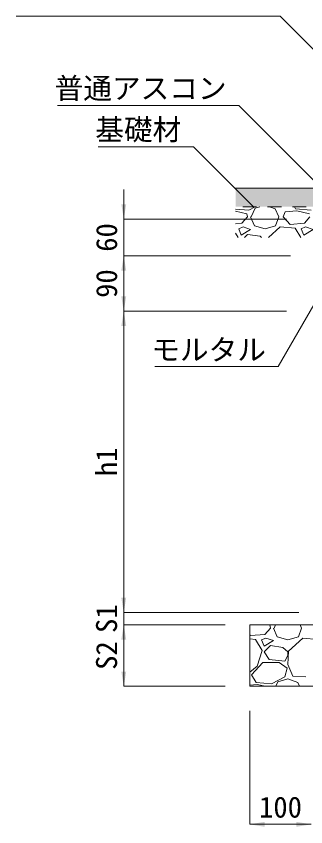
# Model space of a CAD drawing. Units: millimetres at full size. Extents: x 87158 to 122251, y -125707 to -112261.
# Drawn here: x 93148 to 93619, y -114844 to -113526 of the extents above; entities that cross this region are included whole.
import ezdxf
from ezdxf.enums import TextEntityAlignment as Align

# ---------------------------------------------------------------- set-up
doc = ezdxf.new("R2010")
doc.units = ezdxf.units.MM
doc.header["$LTSCALE"] = 30
doc.linetypes.add('USER1', pattern=[1.35, 0.75, -0.6])
for name, color, linetype, lineweight in [('ハッチング_基礎', 150, 'Continuous', 9), ('寸法線', 7, 'Continuous', 13), ('引出線', 4, 'Continuous', 13), ('舗装・基礎', 3, 'Continuous', 13)]:
    doc.layers.add(name, color=color, linetype=linetype, lineweight=lineweight)
doc.layers.add('ハッチング_舗装', color=7, linetype='Continuous')
doc.styles.add('ＭＳ ゴシック', font='')
doc.styles.get('ＭＳ ゴシック').set_extended_font_data('MS Gothic')

# ---------------------------------------------------------------- blocks, each defined once
blk = doc.blocks.new('filled_arrow')
at = {"color": 0, "linetype": 'Continuous', "lineweight": -2}
blk.add_solid([(7.5, 1.25), (0, 0), (7.5, -1.25)], dxfattribs=at)

msp = doc.modelspace()

# ---------------------------------------------------------------- hatches: boundary and pattern name
at = {"layer": 'ハッチング_舗装'}
msp.add_hatch(color=256, dxfattribs=at).paths.add_polyline_path([(93504.6, -113805.38), (93504.6, -113835.38), (93660.1, -113835.38), (93670.1, -113835.38), (93675.1, -113845.38), (93698.1, -113845.38), (93700.1, -113805.38)])

# ---------------------------------------------------------------- linework, layer by layer
at = {"layer": 'ハッチング_基礎'}
for p, q in [((93526.01, -113840.85), (93504.6, -113839.13)), ((93536.44, -113835.38), (93526.01, -113840.85)), ((93530.08, -113852.02), (93536.17, -113837.8)), ((93536.17, -113837.8), (93543.9, -113835.38)), ((93559.54, -113835.38), (93568.68, -113838.82)), ((93568.68, -113838.82), (93574.78, -113852.02)), ((93602.21, -113838.82), (93600.21, -113835.38)), ((93627.61, -113840.85), (93602.21, -113838.82)), ((93522.96, -113846.94), (93504.6, -113842.35)), ((93523.98, -113852.02), (93514.84, -113862.18)), ((93523.98, -113852.02), (93522.96, -113846.94)), ((93529.06, -113852.02), (93535.16, -113866.25)), ((93569.7, -113866.25), (93574.78, -113852.02)), ((93581.89, -113852.02), (93584.94, -113843.9)), ((93593.07, -113864.22), (93581.89, -113852.02)), ((93604.24, -113841.86), (93584.94, -113843.9)), ((93624.56, -113846.94), (93604.24, -113841.86)), ((93625.58, -113852.02), (93616.44, -113862.18)), ((93514.84, -113862.18), (93504.6, -113863.07)), ((93535.16, -113866.25), (93552.43, -113871.33)), ((93552.43, -113871.33), (93569.7, -113866.25)), ((93616.44, -113862.18), (93593.07, -113864.22)), ((93508.81, -113885.38), (93504.6, -113878.51)), ((93516.87, -113868.28), (93509.76, -113871.33)), ((93509.76, -113871.33), (93513.82, -113881.49)), ((93513.82, -113881.49), (93529.06, -113872.34)), ((93529.06, -113872.34), (93516.87, -113868.28)), ((93576.81, -113868.28), (93558.08, -113885.38)), ((93601.2, -113870.31), (93576.81, -113868.28)), ((93610.41, -113885.38), (93601.2, -113870.31)), ((93618.47, -113868.28), (93611.36, -113871.33)), ((93611.36, -113871.33), (93615.42, -113881.49)), ((93615.42, -113881.49), (93630.66, -113872.34)), ((93630.66, -113872.34), (93618.47, -113868.28)), ((93523.98, -113880.47), (93519.07, -113885.38)), ((93544.3, -113883.52), (93523.98, -113880.47)), ((93546.43, -113885.38), (93544.3, -113883.52)), ((93561.11, -114520.76), (93551.96, -114530.92)), ((93560.09, -114515.68), (93558.91, -114515.38)), ((93561.11, -114520.76), (93560.09, -114515.68)), ((93566.19, -114520.76), (93572.28, -114534.98)), ((93567.2, -114520.76), (93569.51, -114515.38)), ((93606.83, -114534.98), (93611.91, -114520.76)), ((93609.43, -114515.38), (93611.91, -114520.76)), ((93528.6, -114532.95), (93527.6, -114531.87)), ((93536.72, -114539.05), (93527.6, -114538.29)), ((93551.96, -114530.92), (93528.6, -114532.95)), ((93547.9, -114557.34), (93536.72, -114539.05)), ((93554, -114537.02), (93546.88, -114540.06)), ((93566.19, -114541.08), (93554, -114537.02)), ((93572.28, -114534.98), (93589.56, -114540.06)), ((93589.56, -114540.06), (93606.83, -114534.98)), ((93613.94, -114537.02), (93590.57, -114558.35)), ((93638.32, -114539.05), (93613.94, -114537.02)), ((93546.88, -114540.06), (93550.95, -114550.22)), ((93550.95, -114550.22), (93566.19, -114541.08)), ((93561.11, -114549.21), (93550.95, -114559.37)), ((93581.43, -114552.26), (93561.11, -114549.21)), ((93589.56, -114559.37), (93581.43, -114552.26)), ((93539.77, -114582.74), (93547.9, -114557.34)), ((93550.95, -114559.37), (93559.08, -114571.56)), ((93584.48, -114574.61), (93589.56, -114565.46)), ((93590.57, -114558.35), (93589.56, -114579.69)), ((93589.56, -114565.46), (93589.56, -114559.37)), ((93530.63, -114596.96), (93548.92, -114576.64)), ((93548.92, -114576.64), (93575.33, -114576.64)), ((93559.08, -114571.56), (93584.48, -114574.61)), ((93575.33, -114576.64), (93588.54, -114585.78)), ((93527.6, -114592.14), (93539.77, -114582.74)), ((93588.54, -114585.78), (93584.48, -114600.01)), ((93589.56, -114579.69), (93597.68, -114598.99)), ((93537.74, -114609.15), (93530.63, -114596.96)), ((93584.48, -114600.01), (93563.14, -114611.18)), ((93573.3, -114608.14), (93589.56, -114603.06)), ((93589.56, -114603.06), (93605.81, -114609.15)), ((93597.68, -114598.99), (93619.02, -114600.01)), ((93539.77, -114612.2), (93527.6, -114613.48)), ((93563.14, -114611.18), (93537.74, -114609.15)), ((93552.51, -114615.38), (93539.77, -114612.2)), ((93570.19, -114615.38), (93573.3, -114608.14)), ((93605.81, -114609.15), (93608.69, -114615.38))]:
    msp.add_line(p, q, dxfattribs=at)
at = {"layer": '寸法線'}
for p, q in [((93322.6, -113963.38), (93322.6, -113807.38)), ((93587.6, -113855.38), (93322.6, -113855.38)), ((93322.6, -114005.38), (93322.6, -113915.38)), ((93593.6, -113915.38), (93322.6, -113915.38)), ((93593.6, -113915.38), (93322.6, -113915.38)), ((93322.6, -114495.38), (93322.6, -114005.38)), ((93587.6, -114005.38), (93322.6, -114005.38)), ((93587.6, -114005.38), (93322.6, -114005.38)), ((93322.6, -114447.38), (93322.6, -114563.38)), ((93607.6, -114495.38), (93322.6, -114495.38)), ((93587.6, -114495.38), (93322.6, -114495.38)), ((93487.6, -114515.38), (93322.6, -114515.38)), ((93322.6, -114515.38), (93322.6, -114615.38)), ((93487.6, -114515.38), (93322.6, -114515.38)), ((93487.6, -114615.38), (93322.6, -114615.38)), ((93527.6, -114655.38), (93527.6, -114839.89)), ((93627.6, -114839.89), (93527.6, -114839.89))]:
    msp.add_line(p, q, dxfattribs=at)
at = {"layer": '引出線'}
for points in [[(93715.45, -113663.66), (93577.32, -113525.53), (93147.62, -113525.53)], [(93644.32, -113805.38), (93509.88, -113670.94), (93215.04, -113670.94)], [(93533.53, -113835.38), (93436.14, -113738), (93280.92, -113738)], [(93677.83, -113915.38), (93573.91, -114095.38), (93373.18, -114095.38)]]:
    msp.add_lwpolyline(points, dxfattribs=at)
at = {"layer": '舗装・基礎'}
for p, q in [((93700.1, -113805.38), (93504.6, -113805.38)), ((94267.6, -114515.38), (93527.6, -114515.38)), ((93527.6, -114515.38), (93527.6, -114615.38)), ((94267.6, -114615.38), (93527.6, -114615.38))]:
    msp.add_line(p, q, dxfattribs=at)
at = {"layer": '舗装・基礎', "linetype": 'USER1'}
msp.add_line((93660.1, -113835.38), (93504.6, -113835.38), dxfattribs=at)

# ---------------------------------------------------------------- block references
at = {"layer": '寸法線', "xscale": 3.2, "yscale": 3.2}
for p, rotation in [((93322.6, -113855.38), 90), ((93322.6, -113915.38), 270), ((93322.6, -113915.38), 270), ((93322.6, -114005.38), 90), ((93322.6, -114005.38), 270), ((93322.6, -114495.38), 90), ((93322.6, -114495.38), 90), ((93322.6, -114515.38), 270), ((93322.6, -114515.38), 270), ((93322.6, -114615.38), 90), ((93627.6, -114839.89), 180)]:
    msp.add_blockref('filled_arrow', p, dxfattribs=dict(at, rotation=rotation))
msp.add_blockref('filled_arrow', (93527.6, -114839.89), dxfattribs=at)
at = {"layer": '引出線', "xscale": 0.16, "yscale": 0.16, "rotation": 135}
msp.add_blockref('filled_arrow', (93533.53, -113835.38), dxfattribs=at)

# ---------------------------------------------------------------- texts
at = {"layer": '寸法線', "style": 'ＭＳ ゴシック'}
for s, p in [('60', (93294.6, -113885.38)), ('90', (93294.6, -113960.38)), ('h1', (93294.6, -114250.38)), ('S1', (93294.6, -114505.38)), ('S2', (93294.6, -114565.38))]:
    msp.add_text(s, height=34.18, rotation=90, dxfattribs=at).set_placement(p, align=Align.MIDDLE_CENTER)
msp.add_text('100', height=34.18, dxfattribs=at).set_placement((93577.6, -114811.89), align=Align.MIDDLE_CENTER)
at = {"layer": '引出線', "style": 'ＭＳ ゴシック'}
for s, p in [('普通アスコン', (93489.88, -113625.73)), ('基礎材', (93416.14, -113692.79)), ('モルタル', (93553.91, -114050.91))]:
    msp.add_text(s, height=34.18, dxfattribs=at).set_placement(p, align=Align.TOP_RIGHT)

doc.saveas('drawing.dxf')
